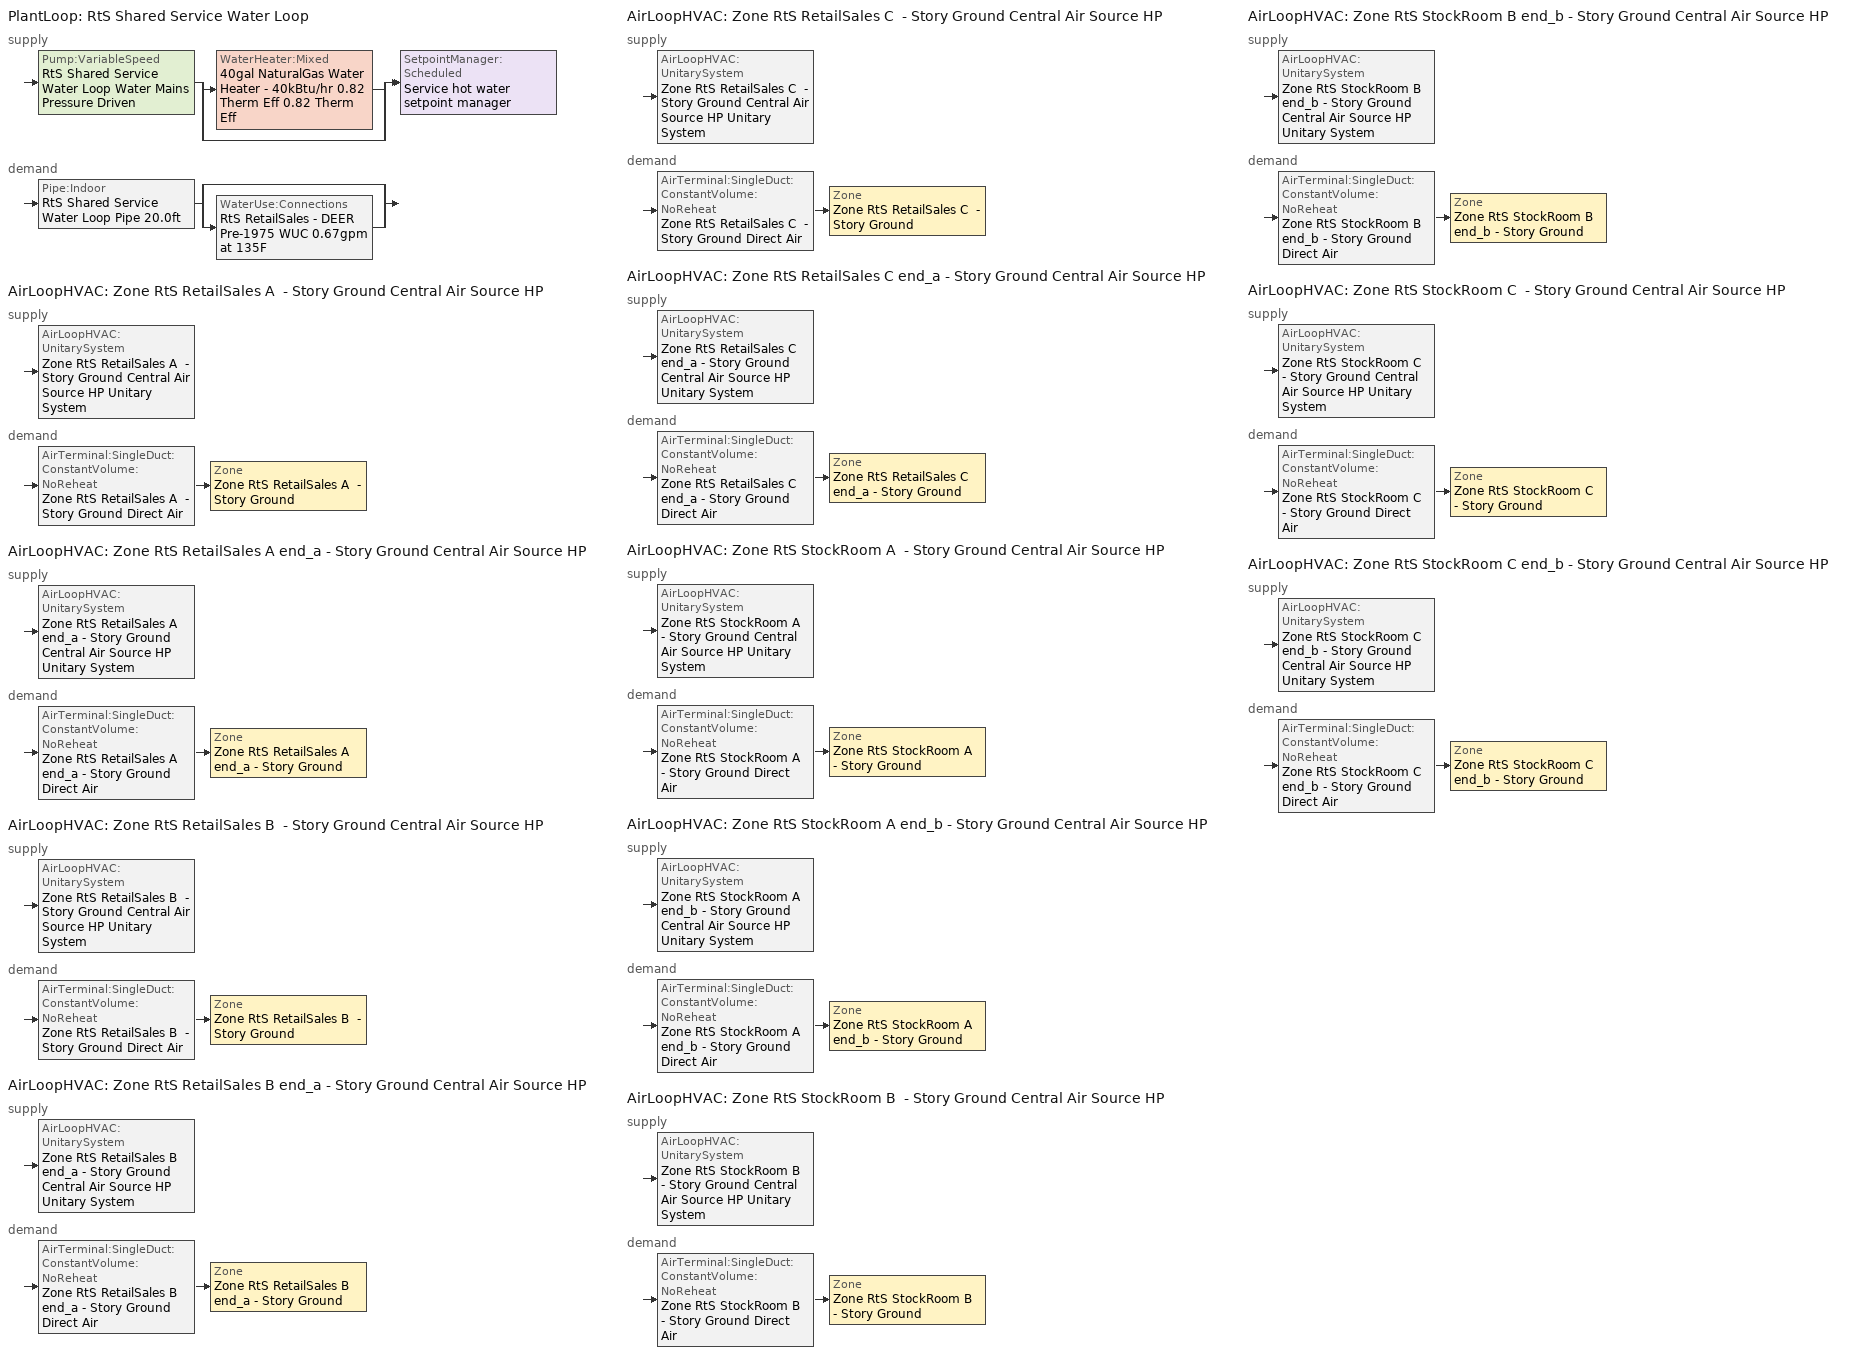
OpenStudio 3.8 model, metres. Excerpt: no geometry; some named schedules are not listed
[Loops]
PlantLoop 'RtS Shared Service Water Loop'
 supply: Pump:VariableSpeed 'RtS Shared Service Water Loop Water Mains Pressure Driven' > split
  | WaterHeater:Mixed '40gal NaturalGas Water Heater - 40kBtu/hr 0.82 Therm Eff 0.82 Therm Eff'
  | bypass
  join > SetpointManager:Scheduled 'Service hot water setpoint manager'
 demand: Pipe:Indoor 'RtS Shared Service Water Loop Pipe 20.0ft' > split
  | bypass
  | WaterUse:Connections 'RtS RetailSales - DEER Pre-1975 WUC 0.67gpm at 135F'
AirLoopHVAC 'Zone RtS RetailSales A  - Story Ground Central Air Source HP'
 supply: AirLoopHVAC:UnitarySystem 'Zone RtS RetailSales A  - Story Ground Central Air Source HP Unitary System'
 demand: AirTerminal:SingleDuct:ConstantVolume:NoReheat 'Zone RtS RetailSales A  - Story Ground Direct Air' > Zone 'Zone RtS RetailSales A  - Story Ground'
AirLoopHVAC 'Zone RtS RetailSales A end_a - Story Ground Central Air Source HP'
 supply: AirLoopHVAC:UnitarySystem 'Zone RtS RetailSales A end_a - Story Ground Central Air Source HP Unitary System'
 demand: AirTerminal:SingleDuct:ConstantVolume:NoReheat 'Zone RtS RetailSales A end_a - Story Ground Direct Air' > Zone 'Zone RtS RetailSales A end_a - Story Ground'
AirLoopHVAC 'Zone RtS RetailSales B  - Story Ground Central Air Source HP'
 supply: AirLoopHVAC:UnitarySystem 'Zone RtS RetailSales B  - Story Ground Central Air Source HP Unitary System'
 demand: AirTerminal:SingleDuct:ConstantVolume:NoReheat 'Zone RtS RetailSales B  - Story Ground Direct Air' > Zone 'Zone RtS RetailSales B  - Story Ground'
AirLoopHVAC 'Zone RtS RetailSales B end_a - Story Ground Central Air Source HP'
 supply: AirLoopHVAC:UnitarySystem 'Zone RtS RetailSales B end_a - Story Ground Central Air Source HP Unitary System'
 demand: AirTerminal:SingleDuct:ConstantVolume:NoReheat 'Zone RtS RetailSales B end_a - Story Ground Direct Air' > Zone 'Zone RtS RetailSales B end_a - Story Ground'
AirLoopHVAC 'Zone RtS RetailSales C  - Story Ground Central Air Source HP'
 supply: AirLoopHVAC:UnitarySystem 'Zone RtS RetailSales C  - Story Ground Central Air Source HP Unitary System'
 demand: AirTerminal:SingleDuct:ConstantVolume:NoReheat 'Zone RtS RetailSales C  - Story Ground Direct Air' > Zone 'Zone RtS RetailSales C  - Story Ground'
AirLoopHVAC 'Zone RtS RetailSales C end_a - Story Ground Central Air Source HP'
 supply: AirLoopHVAC:UnitarySystem 'Zone RtS RetailSales C end_a - Story Ground Central Air Source HP Unitary System'
 demand: AirTerminal:SingleDuct:ConstantVolume:NoReheat 'Zone RtS RetailSales C end_a - Story Ground Direct Air' > Zone 'Zone RtS RetailSales C end_a - Story Ground'
AirLoopHVAC 'Zone RtS StockRoom A  - Story Ground Central Air Source HP'
 supply: AirLoopHVAC:UnitarySystem 'Zone RtS StockRoom A  - Story Ground Central Air Source HP Unitary System'
 demand: AirTerminal:SingleDuct:ConstantVolume:NoReheat 'Zone RtS StockRoom A  - Story Ground Direct Air' > Zone 'Zone RtS StockRoom A  - Story Ground'
AirLoopHVAC 'Zone RtS StockRoom A end_b - Story Ground Central Air Source HP'
 supply: AirLoopHVAC:UnitarySystem 'Zone RtS StockRoom A end_b - Story Ground Central Air Source HP Unitary System'
 demand: AirTerminal:SingleDuct:ConstantVolume:NoReheat 'Zone RtS StockRoom A end_b - Story Ground Direct Air' > Zone 'Zone RtS StockRoom A end_b - Story Ground'
AirLoopHVAC 'Zone RtS StockRoom B  - Story Ground Central Air Source HP'
 supply: AirLoopHVAC:UnitarySystem 'Zone RtS StockRoom B  - Story Ground Central Air Source HP Unitary System'
 demand: AirTerminal:SingleDuct:ConstantVolume:NoReheat 'Zone RtS StockRoom B  - Story Ground Direct Air' > Zone 'Zone RtS StockRoom B  - Story Ground'
AirLoopHVAC 'Zone RtS StockRoom B end_b - Story Ground Central Air Source HP'
 supply: AirLoopHVAC:UnitarySystem 'Zone RtS StockRoom B end_b - Story Ground Central Air Source HP Unitary System'
 demand: AirTerminal:SingleDuct:ConstantVolume:NoReheat 'Zone RtS StockRoom B end_b - Story Ground Direct Air' > Zone 'Zone RtS StockRoom B end_b - Story Ground'
AirLoopHVAC 'Zone RtS StockRoom C  - Story Ground Central Air Source HP'
 supply: AirLoopHVAC:UnitarySystem 'Zone RtS StockRoom C  - Story Ground Central Air Source HP Unitary System'
 demand: AirTerminal:SingleDuct:ConstantVolume:NoReheat 'Zone RtS StockRoom C  - Story Ground Direct Air' > Zone 'Zone RtS StockRoom C  - Story Ground'
AirLoopHVAC 'Zone RtS StockRoom C end_b - Story Ground Central Air Source HP'
 supply: AirLoopHVAC:UnitarySystem 'Zone RtS StockRoom C end_b - Story Ground Central Air Source HP Unitary System'
 demand: AirTerminal:SingleDuct:ConstantVolume:NoReheat 'Zone RtS StockRoom C end_b - Story Ground Direct Air' > Zone 'Zone RtS StockRoom C end_b - Story Ground'
[Construction]
Uninsulated copper pipe 0.75in type L: Copper pipe 0.75in type L
[Material]
Copper pipe 0.75in type L: Roughness=Smooth; Thickness {m}=0.001143; Conductivity {W/m-K}=386; Density {kg/m3}=8906.27; Specific Heat {J/kg-K}=385.1856; Thermal Absorptance=0.9; Solar Absorptance=0.7; Visible Absorptance=0.7
[Sizing:Zone] Zone Cooling Design Supply Air Temperature Input Method=SupplyAirTemperature; Zone Cooling Design Supply Air Temperature {C}=14; Zone Cooling Design Supply Air Temperature Difference {deltaC}=11.11; Zone Heating Design Supply Air Temperature Input Method=SupplyAirTemperature; Zone Heating Design Supply Air Temperature {C}=40; Zone Heating Design Supply Air Temperature Difference {deltaC}=11.11; Zone Cooling Design Supply Air Humidity Ratio {kg-H2O/kg-air}=0.0085; Zone Heating Design Supply Air Humidity Ratio {kg-H2O/kg-air}=0.008; Cooling Design Air Flow Method=DesignDay; Heating Design Air Flow Method=DesignDay; Account for Dedicated Outdoor Air System=No; Dedicated Outdoor Air System Control Strategy=NeutralSupplyAir; Dedicated Outdoor Air Low Setpoint Temperature for Design {C}=autosize; Dedicated Outdoor Air High Setpoint Temperature for Design {C}=autosize; Zone Load Sizing Method=Sensible Load Only No Latent Load; Zone Latent Cooling Design Supply Air Humidity Ratio Input Method=HumidityRatioDifference; Zone Cooling Design Supply Air Humidity Ratio Difference {kgWater/kgDryAir}=0.005; Zone Latent Heating Design Supply Air Humidity Ratio Input Method=HumidityRatioDifference; Zone Humidification Design Supply Air Humidity Ratio Difference {kgWater/kgDryAir}=0.005
Zone RtS RetailSales A end_a - Story Ground; Zone RtS RetailSales B end_a - Story Ground; Zone RtS RetailSales C end_a - Story Ground; Zone RtS RetailSales A  - Story Ground; Zone RtS RetailSales B  - Story Ground; Zone RtS RetailSales C  - Story Ground; Zone RtS StockRoom A  - Story Ground; Zone RtS StockRoom B  - Story Ground; Zone RtS StockRoom C  - Story Ground; Zone RtS StockRoom A end_b - Story Ground; Zone RtS StockRoom B end_b - Story Ground; Zone RtS StockRoom C end_b - Story Ground
[Zone equipment]
Zone RtS RetailSales A end_a - Story Ground: Zone RtS RetailSales A end_a - Story Ground Direct Air
Zone RtS RetailSales B end_a - Story Ground: Zone RtS RetailSales B end_a - Story Ground Direct Air
Zone RtS RetailSales C end_a - Story Ground: Zone RtS RetailSales C end_a - Story Ground Direct Air
Zone RtS RetailSales A  - Story Ground: Zone RtS RetailSales A  - Story Ground Direct Air
Zone RtS RetailSales B  - Story Ground: Zone RtS RetailSales B  - Story Ground Direct Air
Zone RtS RetailSales C  - Story Ground: Zone RtS RetailSales C  - Story Ground Direct Air
Zone RtS StockRoom A  - Story Ground: Zone RtS StockRoom A  - Story Ground Direct Air
Zone RtS StockRoom B  - Story Ground: Zone RtS StockRoom B  - Story Ground Direct Air
Zone RtS StockRoom C  - Story Ground: Zone RtS StockRoom C  - Story Ground Direct Air
Zone RtS StockRoom A end_b - Story Ground: Zone RtS StockRoom A end_b - Story Ground Direct Air
Zone RtS StockRoom B end_b - Story Ground: Zone RtS StockRoom B end_b - Story Ground Direct Air
Zone RtS StockRoom C end_b - Story Ground: Zone RtS StockRoom C end_b - Story Ground Direct Air
[WaterUse:Connections]
RtS RetailSales - DEER Pre-1975 WUC 0.67gpm at 135F: Water Use Equipment Name 1=RtS RetailSales - DEER Pre-1975 Service Water Use 0.67gpm at 135F
[WaterUse:Equipment:Definition]
RtS RetailSales - DEER Pre-1975 Service Water Use Def 0.67gpm: Peak Flow Rate {m3/s}=4.25778e-05; Target Temperature Schedule=Mixed Water At Faucet Temp - 135F; Sensible Fraction Schedule=Fraction Sensible - 0.2; Latent Fraction Schedule=Fraction Latent - 0.05
[WaterUse:Equipment]
RtS RetailSales - DEER Pre-1975 Service Water Use 0.67gpm at 135F: Water Use Equipment Definition=RtS RetailSales - DEER Pre-1975 Service Water Use Def 0.67gpm; Flow Rate Fraction Schedule=D_RtS_All_DHW_DHW_Yr
[PlantLoop]
RtS Shared Service Water Loop: Glycol Concentration=0; Maximum Loop Temperature {C}=60; Minimum Loop Temperature {C}=10; Plant Loop Volume {m3}=Autocalculate; Load Distribution Scheme=Optimal
[Sizing:Plant]
RtS Shared Service Water Loop: Loop Type=Heating; Design Loop Exit Temperature {C}=60; Loop Design Temperature Difference {deltaC}=5; Sizing Option=NonCoincident; Zone Timesteps in Averaging Window=1; Coincident Sizing Factor Mode=None
[SetpointManager:Scheduled]
Service hot water setpoint manager: Control Variable=Temperature; Schedule=Service Water Loop Temp - 140F; Setpoint Node or NodeList=RtS Shared Service Water Loop Supply Outlet Node
[Pump:VariableSpeed]
RtS Shared Service Water Loop Water Mains Pressure Driven: Rated Pump Head {Pa}=0.001; Motor Efficiency=0.84; Pump Control Type=Continuous; Skin Loss Radiative Fraction=0.5; Design Power Sizing Method=PowerPerFlowPerPressure; Design Electric Power per Unit Flow Rate {W/(m3/s)}=348701.1; Design Shaft Power per Unit Flow Rate per Unit Head {W-s/m3-Pa}=1.28205; Design Minimum Flow Rate Fraction=0
[WaterHeater:Mixed]
40gal NaturalGas Water Heater - 40kBtu/hr 0.82 Therm Eff 0.82 Therm Eff: Tank Volume {m3}=0.152897; Setpoint Temperature Schedule=Service Water Loop Temp - 140F; Deadband Temperature Difference {deltaC}=2; Maximum Temperature Limit {C}=60; Heater Control Type=Cycle; Heater Maximum Capacity {W}=11837.4; Heater Fuel Type=NaturalGas; Heater Thermal Efficiency=0.82; Off Cycle Parasitic Fuel Consumption Rate {W}=0; Off Cycle Parasitic Fuel Type=NaturalGas; Off Cycle Parasitic Heat Fraction to Tank=0.8; On Cycle Parasitic Fuel Consumption Rate {W}=0; On Cycle Parasitic Fuel Type=NaturalGas; Ambient Temperature Indicator=Schedule; Ambient Temperature Schedule=Water Heater Ambient Temp Schedule - 70F; Off Cycle Loss Coefficient to Ambient Temperature {W/K}=3.59861; On Cycle Loss Coefficient to Ambient Temperature {W/K}=3.59861; Use Side Effectiveness=1; Source Side Effectiveness=1; Use Side Design Flow Rate {m3/s}=autosize; Source Side Design Flow Rate {m3/s}=autosize; Indirect Water Heating Recovery Time {hr}=1.5; Source Side Flow Control Mode=IndirectHeatPrimarySetpoint
[WaterHeater:Sizing]
40gal NaturalGas Water Heater - 40kBtu/hr 0.82 Therm Eff 0.82 Therm Eff: Design Mode=PeakDraw; Time Storage Can Meet Peak Draw {hr}=0.538503; Time for Tank Recovery {hr}=0; Nominal Tank Volume for Autosizing Plant Connections {m3}=1
[Pipe:Indoor]
RtS Shared Service Water Loop Pipe 20.0ft: Construction=Uninsulated copper pipe 0.75in type L; Environment Type=Schedule; Ambient Temperature Schedule=RtS Shared Service Water Loop Piping Air Temp - 70F; Ambient Air Velocity Schedule=RtS Shared Service Water Loop Piping Air Velocity - 0.67mph; Pipe Inside Diameter {m}=0.019939; Pipe Length {m}=6.096
[AirLoopHVAC] Availability Schedule=Always On Discrete; Design Supply Air Flow Rate {m3/s}=AutoSize; Design Return Air Flow Fraction of Supply Air Flow=1
Zone RtS RetailSales A  - Story Ground Central Air Source HP; Zone RtS RetailSales A end_a - Story Ground Central Air Source HP; Zone RtS RetailSales B  - Story Ground Central Air Source HP; Zone RtS RetailSales B end_a - Story Ground Central Air Source HP; Zone RtS RetailSales C  - Story Ground Central Air Source HP; Zone RtS RetailSales C end_a - Story Ground Central Air Source HP; Zone RtS StockRoom A  - Story Ground Central Air Source HP; Zone RtS StockRoom A end_b - Story Ground Central Air Source HP; Zone RtS StockRoom B  - Story Ground Central Air Source HP; Zone RtS StockRoom B end_b - Story Ground Central Air Source HP; Zone RtS StockRoom C  - Story Ground Central Air Source HP; Zone RtS StockRoom C end_b - Story Ground Central Air Source HP
[Sizing:System] Type of Load to Size On=Sensible; Design Outdoor Air Flow Rate {m3/s}=Autosize; Central Heating Maximum System Air Flow Ratio=0.3; Preheat Design Temperature {C}=7.22222; Preheat Design Humidity Ratio {kg-H2O/kg-Air}=0.008; Precool Design Temperature {C}=12.7778; Precool Design Humidity Ratio {kg-H2O/kg-Air}=0.008; Central Cooling Design Supply Air Temperature {C}=12.7778; Central Heating Design Supply Air Temperature {C}=50; Sizing Option=NonCoincident; 100% Outdoor Air in Cooling=Yes; 100% Outdoor Air in Heating=Yes; Central Cooling Design Supply Air Humidity Ratio {kg-H2O/kg-Air}=0.0085; Central Heating Design Supply Air Humidity Ratio {kg-H2O/kg-Air}=0.008; Cooling Design Air Flow Method=DesignDay; Cooling Design Air Flow Rate {m3/s}=0; Heating Design Air Flow Method=DesignDay; Heating Design Air Flow Rate {m3/s}=0; System Outdoor Air Method=ZoneSum; Zone Maximum Outdoor Air Fraction=1; Cooling Supply Air Flow Rate Per Floor Area {m3/s-m2}=0.00996765; Cooling Fraction of Autosized Cooling Supply Air Flow Rate=1; Cooling Supply Air Flow Rate Per Unit Cooling Capacity {m3/s-W}=3.94755e-05; Heating Supply Air Flow Rate Per Floor Area {m3/s-m2}=0.00996765; Heating Fraction of Autosized Heating Supply Air Flow Rate=1; Heating Fraction of Autosized Cooling Supply Air Flow Rate=1; Heating Supply Air Flow Rate Per Unit Heating Capacity {m3/s-W}=3.15882e-05; Cooling Design Capacity Method=CoolingDesignCapacity; Cooling Design Capacity {W}=autosize; Cooling Design Capacity Per Floor Area {W/m2}=234.7; Fraction of Autosized Cooling Design Capacity=1; Heating Design Capacity Method=HeatingDesignCapacity; Heating Design Capacity {W}=autosize; Heating Design Capacity Per Floor Area {W/m2}=157; Fraction of Autosized Heating Design Capacity=1; Central Cooling Capacity Control Method=OnOff
Zone RtS RetailSales A  - Story Ground Central Air Source HP; Zone RtS RetailSales A end_a - Story Ground Central Air Source HP; Zone RtS RetailSales B  - Story Ground Central Air Source HP; Zone RtS RetailSales B end_a - Story Ground Central Air Source HP; Zone RtS RetailSales C  - Story Ground Central Air Source HP; Zone RtS RetailSales C end_a - Story Ground Central Air Source HP; Zone RtS StockRoom A  - Story Ground Central Air Source HP; Zone RtS StockRoom A end_b - Story Ground Central Air Source HP; Zone RtS StockRoom B  - Story Ground Central Air Source HP; Zone RtS StockRoom B end_b - Story Ground Central Air Source HP; Zone RtS StockRoom C  - Story Ground Central Air Source HP; Zone RtS StockRoom C end_b - Story Ground Central Air Source HP
[Coil:Heating:DX:SingleSpeed] Availability Schedule=Always On Discrete; Rated Total Heating Capacity {W}=Autosize; Rated Air Flow Rate {m3/s}=Autosize; Rated Supply Fan Power Per Volume Flow Rate 2017 {W/(m3/s)}=773.391; Rated Supply Fan Power Per Volume Flow Rate 2023 {W/(m3/s)}=934.4; Total Heating Capacity Function of Temperature Curve=DX-Heat-Cap-fEDB&OAT; Total Heating Capacity Function of Flow Fraction Curve=DXHEAT-NECB2011-REF-CAPFFLOW; Energy Input Ratio Function of Temperature Curve=PTAC-EIR-fEWB&OAT; Energy Input Ratio Function of Flow Fraction Curve=DXHEAT-NECB2011-REF-EIRFFLOW; Part Load Fraction Correlation Curve=DXHEAT-NECB2011-REF-PLFFPLR; Minimum Outdoor Dry-Bulb Temperature for Compressor Operation {C}=-17.7778; Maximum Outdoor Dry-Bulb Temperature for Defrost Operation {C}=4.44444; Crankcase Heater Capacity {W}=0; Maximum Outdoor Dry-Bulb Temperature for Crankcase Heater Operation {C}=12.7778; Defrost Strategy=ReverseCycle; Defrost Control=OnDemand; Resistive Defrost Heater Capacity {W}=2000
Name | Rated COP {W/W} | Defrost Energy Input Ratio Function of Temperature Curve
Zone RtS RetailSales A  - Story Ground Central Air Source HP heating coil 276 Clg kBtu/hr 2.8COPH 262 Clg kBtu/hr 3.0COPH | 3.3178 | DefrostEIR
Zone RtS RetailSales A end_a - Story Ground Central Air Source HP heating coil 15 Clg kBtu/hr 2.8COPH 14 Clg kBtu/hr 3.0COPH | 3.20702 | DefrostEIR 1
Zone RtS RetailSales B  - Story Ground Central Air Source HP heating coil 1359 Clg kBtu/hr 2.8COPH 1452 Clg kBtu/hr 3.0COPH | 3.84852 | DefrostEIR 2
Zone RtS RetailSales B end_a - Story Ground Central Air Source HP heating coil 83 Clg kBtu/hr 2.8COPH 79 Clg kBtu/hr 3.0COPH | 3.23619 | DefrostEIR 3
Zone RtS RetailSales C  - Story Ground Central Air Source HP heating coil 204 Clg kBtu/hr 2.8COPH 204 Clg kBtu/hr 3.0COPH | 3.29171 | DefrostEIR 4
Zone RtS RetailSales C end_a - Story Ground Central Air Source HP heating coil 12 Clg kBtu/hr 2.8COPH 11 Clg kBtu/hr 3.0COPH | 3.20572 | DefrostEIR 5
Zone RtS StockRoom A  - Story Ground Central Air Source HP heating coil 41 Clg kBtu/hr 2.8COPH 36 Clg kBtu/hr 3.0COPH | 3.217 | DefrostEIR 6
Zone RtS StockRoom A end_b - Story Ground Central Air Source HP heating coil 12 Clg kBtu/hr 2.8COPH 10 Clg kBtu/hr 3.0COPH | 3.20549 | DefrostEIR 7
Zone RtS StockRoom B  - Story Ground Central Air Source HP heating coil 143 Clg kBtu/hr 2.8COPH 134 Clg kBtu/hr 3.0COPH | 3.2606 | DefrostEIR 8
Zone RtS StockRoom B end_b - Story Ground Central Air Source HP heating coil 57 Clg kBtu/hr 2.8COPH 49 Clg kBtu/hr 3.0COPH | 3.22265 | DefrostEIR 9
Zone RtS StockRoom C  - Story Ground Central Air Source HP heating coil 26 Clg kBtu/hr 2.8COPH 24 Clg kBtu/hr 3.0COPH | 3.21136 | DefrostEIR 10
Zone RtS StockRoom C end_b - Story Ground Central Air Source HP heating coil 8 Clg kBtu/hr 2.8COPH 7 Clg kBtu/hr 3.0COPH | 3.20402 | DefrostEIR 11
[Coil:Heating:Electric] Availability Schedule=Always On Discrete; Efficiency=1
Zone RtS RetailSales A  - Story Ground Central Air Source HP Supplemental Htg Coil; Zone RtS RetailSales A end_a - Story Ground Central Air Source HP Supplemental Htg Coil; Zone RtS RetailSales B  - Story Ground Central Air Source HP Supplemental Htg Coil; Zone RtS RetailSales B end_a - Story Ground Central Air Source HP Supplemental Htg Coil; Zone RtS RetailSales C  - Story Ground Central Air Source HP Supplemental Htg Coil; Zone RtS RetailSales C end_a - Story Ground Central Air Source HP Supplemental Htg Coil; Zone RtS StockRoom A  - Story Ground Central Air Source HP Supplemental Htg Coil; Zone RtS StockRoom A end_b - Story Ground Central Air Source HP Supplemental Htg Coil; Zone RtS StockRoom B  - Story Ground Central Air Source HP Supplemental Htg Coil; Zone RtS StockRoom B end_b - Story Ground Central Air Source HP Supplemental Htg Coil; Zone RtS StockRoom C  - Story Ground Central Air Source HP Supplemental Htg Coil; Zone RtS StockRoom C end_b - Story Ground Central Air Source HP Supplemental Htg Coil
[Coil:Cooling:DX:SingleSpeed] Availability Schedule=Always On Discrete; Rated Total Cooling Capacity {W}=autosize; Rated Sensible Heat Ratio=0.73; Rated COP {W/W}=3.91157; Rated Air Flow Rate {m3/s}=autosize; Rated Evaporator Fan Power Per Volume Flow Rate 2017 {W/(m3/s)}=773.391; Rated Evaporator Fan Power Per Volume Flow Rate 2023 {W/(m3/s)}=934.4; Total Cooling Capacity Function of Temperature Curve=SpltAC1Sp_ClCap_fT; Total Cooling Capacity Function of Flow Fraction Curve=DXCOOL-NECB2011-REF-CAPFFLOW; Energy Input Ratio Function of Temperature Curve=SpltAC1Sp_EIR_fT; Energy Input Ratio Function of Flow Fraction Curve=DXCOOL-NECB2011-REF-COOLEIRFFLOW; Part Load Fraction Correlation Curve=DXCOOL-NECB2011-REF-COOLPLFFPLR; Minimum Outdoor Dry-Bulb Temperature for Compressor Operation {C}=-25; Nominal Time for Condensate Removal to Begin {s}=1000; Ratio of Initial Moisture Evaporation Rate and Steady State Latent Capacity=1.5; Maximum Cycling Rate {cycles/hr}=3; Latent Capacity Time Constant {s}=45; Condenser Type=AirCooled; Evaporative Condenser Effectiveness=0; Evaporative Condenser Air Flow Rate {m3/s}=Autosize; Evaporative Condenser Pump Rated Power Consumption {W}=Autosize; Crankcase Heater Capacity {W}=0; Maximum Outdoor Dry-Bulb Temperature for Crankcase Heater Operation {C}=12.7778; Basin Heater Capacity {W/K}=0; Basin Heater Setpoint Temperature {C}=10
Zone RtS RetailSales A  - Story Ground Central Air Source HP Cooling Coil 276kBtu/hr 9.7SEER 262kBtu/hr 13.0SEER; Zone RtS RetailSales A end_a - Story Ground Central Air Source HP Cooling Coil 15kBtu/hr 9.7SEER 14kBtu/hr 13.0SEER; Zone RtS RetailSales B  - Story Ground Central Air Source HP Cooling Coil 1359kBtu/hr 9.7SEER 1452kBtu/hr 13.0SEER; Zone RtS RetailSales B end_a - Story Ground Central Air Source HP Cooling Coil 83kBtu/hr 9.7SEER 79kBtu/hr 13.0SEER; Zone RtS RetailSales C  - Story Ground Central Air Source HP Cooling Coil 204kBtu/hr 9.7SEER 204kBtu/hr 13.0SEER; Zone RtS RetailSales C end_a - Story Ground Central Air Source HP Cooling Coil 12kBtu/hr 9.7SEER 11kBtu/hr 13.0SEER; Zone RtS StockRoom A  - Story Ground Central Air Source HP Cooling Coil 41kBtu/hr 9.7SEER 36kBtu/hr 13.0SEER; Zone RtS StockRoom A end_b - Story Ground Central Air Source HP Cooling Coil 12kBtu/hr 9.7SEER 10kBtu/hr 13.0SEER; Zone RtS StockRoom B  - Story Ground Central Air Source HP Cooling Coil 143kBtu/hr 9.7SEER 134kBtu/hr 13.0SEER; Zone RtS StockRoom B end_b - Story Ground Central Air Source HP Cooling Coil 57kBtu/hr 9.7SEER 49kBtu/hr 13.0SEER; Zone RtS StockRoom C  - Story Ground Central Air Source HP Cooling Coil 26kBtu/hr 9.7SEER 24kBtu/hr 13.0SEER; Zone RtS StockRoom C end_b - Story Ground Central Air Source HP Cooling Coil 8kBtu/hr 9.7SEER 7kBtu/hr 13.0SEER
[Fan:OnOff] Availability Schedule=Always On Discrete; Maximum Flow Rate {m3/s}=autosize; Motor In Airstream Fraction=1
Name | Fan Total Efficiency | Pressure Rise {Pa} | Motor Efficiency | Fan Power Ratio Function of Speed Ratio Curve | Fan Efficiency Ratio Function of Speed Ratio Curve
Zone RtS RetailSales A  - Story Ground Central Air Source HP Supply Fan | 0.58175 | 622.722 | 0.895 | Fan On Off Power Curve | Fan On Off Efficiency Curve
Zone RtS RetailSales A end_a - Story Ground Central Air Source HP Supply Fan | 0.546 | 622.722 | 0.84 | Fan On Off Power Curve 1 | Fan On Off Efficiency Curve 1
Zone RtS RetailSales B  - Story Ground Central Air Source HP Supply Fan | 0.6045 | 1018.77 | 0.93 | Fan On Off Power Curve 2 | Fan On Off Efficiency Curve 2
Zone RtS RetailSales B end_a - Story Ground Central Air Source HP Supply Fan | 0.546 | 622.722 | 0.84 | Fan On Off Power Curve 3 | Fan On Off Efficiency Curve 3
Zone RtS RetailSales C  - Story Ground Central Air Source HP Supply Fan | 0.58175 | 622.722 | 0.895 | Fan On Off Power Curve 4 | Fan On Off Efficiency Curve 4
Zone RtS RetailSales C end_a - Story Ground Central Air Source HP Supply Fan | 0.546 | 622.722 | 0.84 | Fan On Off Power Curve 5 | Fan On Off Efficiency Curve 5
Zone RtS StockRoom A  - Story Ground Central Air Source HP Supply Fan | 0.546 | 622.722 | 0.84 | Fan On Off Power Curve 6 | Fan On Off Efficiency Curve 6
Zone RtS StockRoom A end_b - Story Ground Central Air Source HP Supply Fan | 0.546 | 622.722 | 0.84 | Fan On Off Power Curve 7 | Fan On Off Efficiency Curve 7
Zone RtS StockRoom B  - Story Ground Central Air Source HP Supply Fan | 0.56875 | 622.722 | 0.875 | Fan On Off Power Curve 8 | Fan On Off Efficiency Curve 8
Zone RtS StockRoom B end_b - Story Ground Central Air Source HP Supply Fan | 0.546 | 622.722 | 0.84 | Fan On Off Power Curve 9 | Fan On Off Efficiency Curve 9
Zone RtS StockRoom C  - Story Ground Central Air Source HP Supply Fan | 0.546 | 622.722 | 0.84 | Fan On Off Power Curve 10 | Fan On Off Efficiency Curve 10
Zone RtS StockRoom C end_b - Story Ground Central Air Source HP Supply Fan | 0.546 | 622.722 | 0.84 | Fan On Off Power Curve 11 | Fan On Off Efficiency Curve 11
[AirLoopHVAC:UnitarySystem] Control Type=Load; Dehumidification Control Type=None; Availability Schedule=Always On Discrete; Fan Placement=BlowThrough; Supply Air Fan Operating Mode Schedule=Always Off Discrete; DX Heating Coil Sizing Ratio=1; Use DOAS DX Cooling Coil=No; DOAS DX Cooling Coil Leaving Minimum Air Temperature {C}=2; Latent Load Control=SensibleOnlyLoadControl; Supply Air Flow Rate Method During Cooling Operation=SupplyAirFlowRate; Supply Air Flow Rate During Cooling Operation {m3/s}=autosize; Supply Air Flow Rate Method During Heating Operation=SupplyAirFlowRate; Supply Air Flow Rate During Heating Operation {m3/s}=autosize; Supply Air Flow Rate Method When No Cooling or Heating is Required=None; No Load Supply Air Flow Rate Control Set To Low Speed=Yes; Maximum Supply Air Temperature {C}=76.6667; Maximum Outdoor Dry-Bulb Temperature for Supplemental Heater Operation {C}=4.44444; Ancilliary On-Cycle Electric Power {W}=0; Ancilliary Off-Cycle Electric Power {W}=0
Name | Controlling Zone or Thermostat Location | Supply Fan | Heating Coil | Cooling Coil | Supplemental Heating Coil
Zone RtS RetailSales A  - Story Ground Central Air Source HP Unitary System | Zone RtS RetailSales A  - Story Ground | Zone RtS RetailSales A  - Story Ground Central Air Source HP Supply Fan | Zone RtS RetailSales A  - Story Ground Central Air Source HP heating coil 276 Clg kBtu/hr 2.8COPH 262 Clg kBtu/hr 3.0COPH | Zone RtS RetailSales A  - Story Ground Central Air Source HP Cooling Coil 276kBtu/hr 9.7SEER 262kBtu/hr 13.0SEER | Zone RtS RetailSales A  - Story Ground Central Air Source HP Supplemental Htg Coil
Zone RtS RetailSales A end_a - Story Ground Central Air Source HP Unitary System | Zone RtS RetailSales A end_a - Story Ground | Zone RtS RetailSales A end_a - Story Ground Central Air Source HP Supply Fan | Zone RtS RetailSales A end_a - Story Ground Central Air Source HP heating coil 15 Clg kBtu/hr 2.8COPH 14 Clg kBtu/hr 3.0COPH | Zone RtS RetailSales A end_a - Story Ground Central Air Source HP Cooling Coil 15kBtu/hr 9.7SEER 14kBtu/hr 13.0SEER | Zone RtS RetailSales A end_a - Story Ground Central Air Source HP Supplemental Htg Coil
Zone RtS RetailSales B  - Story Ground Central Air Source HP Unitary System | Zone RtS RetailSales B  - Story Ground | Zone RtS RetailSales B  - Story Ground Central Air Source HP Supply Fan | Zone RtS RetailSales B  - Story Ground Central Air Source HP heating coil 1359 Clg kBtu/hr 2.8COPH 1452 Clg kBtu/hr 3.0COPH | Zone RtS RetailSales B  - Story Ground Central Air Source HP Cooling Coil 1359kBtu/hr 9.7SEER 1452kBtu/hr 13.0SEER | Zone RtS RetailSales B  - Story Ground Central Air Source HP Supplemental Htg Coil
Zone RtS RetailSales B end_a - Story Ground Central Air Source HP Unitary System | Zone RtS RetailSales B end_a - Story Ground | Zone RtS RetailSales B end_a - Story Ground Central Air Source HP Supply Fan | Zone RtS RetailSales B end_a - Story Ground Central Air Source HP heating coil 83 Clg kBtu/hr 2.8COPH 79 Clg kBtu/hr 3.0COPH | Zone RtS RetailSales B end_a - Story Ground Central Air Source HP Cooling Coil 83kBtu/hr 9.7SEER 79kBtu/hr 13.0SEER | Zone RtS RetailSales B end_a - Story Ground Central Air Source HP Supplemental Htg Coil
Zone RtS RetailSales C  - Story Ground Central Air Source HP Unitary System | Zone RtS RetailSales C  - Story Ground | Zone RtS RetailSales C  - Story Ground Central Air Source HP Supply Fan | Zone RtS RetailSales C  - Story Ground Central Air Source HP heating coil 204 Clg kBtu/hr 2.8COPH 204 Clg kBtu/hr 3.0COPH | Zone RtS RetailSales C  - Story Ground Central Air Source HP Cooling Coil 204kBtu/hr 9.7SEER 204kBtu/hr 13.0SEER | Zone RtS RetailSales C  - Story Ground Central Air Source HP Supplemental Htg Coil
Zone RtS RetailSales C end_a - Story Ground Central Air Source HP Unitary System | Zone RtS RetailSales C end_a - Story Ground | Zone RtS RetailSales C end_a - Story Ground Central Air Source HP Supply Fan | Zone RtS RetailSales C end_a - Story Ground Central Air Source HP heating coil 12 Clg kBtu/hr 2.8COPH 11 Clg kBtu/hr 3.0COPH | Zone RtS RetailSales C end_a - Story Ground Central Air Source HP Cooling Coil 12kBtu/hr 9.7SEER 11kBtu/hr 13.0SEER | Zone RtS RetailSales C end_a - Story Ground Central Air Source HP Supplemental Htg Coil
Zone RtS StockRoom A  - Story Ground Central Air Source HP Unitary System | Zone RtS StockRoom A  - Story Ground | Zone RtS StockRoom A  - Story Ground Central Air Source HP Supply Fan | Zone RtS StockRoom A  - Story Ground Central Air Source HP heating coil 41 Clg kBtu/hr 2.8COPH 36 Clg kBtu/hr 3.0COPH | Zone RtS StockRoom A  - Story Ground Central Air Source HP Cooling Coil 41kBtu/hr 9.7SEER 36kBtu/hr 13.0SEER | Zone RtS StockRoom A  - Story Ground Central Air Source HP Supplemental Htg Coil
Zone RtS StockRoom A end_b - Story Ground Central Air Source HP Unitary System | Zone RtS StockRoom A end_b - Story Ground | Zone RtS StockRoom A end_b - Story Ground Central Air Source HP Supply Fan | Zone RtS StockRoom A end_b - Story Ground Central Air Source HP heating coil 12 Clg kBtu/hr 2.8COPH 10 Clg kBtu/hr 3.0COPH | Zone RtS StockRoom A end_b - Story Ground Central Air Source HP Cooling Coil 12kBtu/hr 9.7SEER 10kBtu/hr 13.0SEER | Zone RtS StockRoom A end_b - Story Ground Central Air Source HP Supplemental Htg Coil
Zone RtS StockRoom B  - Story Ground Central Air Source HP Unitary System | Zone RtS StockRoom B  - Story Ground | Zone RtS StockRoom B  - Story Ground Central Air Source HP Supply Fan | Zone RtS StockRoom B  - Story Ground Central Air Source HP heating coil 143 Clg kBtu/hr 2.8COPH 134 Clg kBtu/hr 3.0COPH | Zone RtS StockRoom B  - Story Ground Central Air Source HP Cooling Coil 143kBtu/hr 9.7SEER 134kBtu/hr 13.0SEER | Zone RtS StockRoom B  - Story Ground Central Air Source HP Supplemental Htg Coil
Zone RtS StockRoom B end_b - Story Ground Central Air Source HP Unitary System | Zone RtS StockRoom B end_b - Story Ground | Zone RtS StockRoom B end_b - Story Ground Central Air Source HP Supply Fan | Zone RtS StockRoom B end_b - Story Ground Central Air Source HP heating coil 57 Clg kBtu/hr 2.8COPH 49 Clg kBtu/hr 3.0COPH | Zone RtS StockRoom B end_b - Story Ground Central Air Source HP Cooling Coil 57kBtu/hr 9.7SEER 49kBtu/hr 13.0SEER | Zone RtS StockRoom B end_b - Story Ground Central Air Source HP Supplemental Htg Coil
Zone RtS StockRoom C  - Story Ground Central Air Source HP Unitary System | Zone RtS StockRoom C  - Story Ground | Zone RtS StockRoom C  - Story Ground Central Air Source HP Supply Fan | Zone RtS StockRoom C  - Story Ground Central Air Source HP heating coil 26 Clg kBtu/hr 2.8COPH 24 Clg kBtu/hr 3.0COPH | Zone RtS StockRoom C  - Story Ground Central Air Source HP Cooling Coil 26kBtu/hr 9.7SEER 24kBtu/hr 13.0SEER | Zone RtS StockRoom C  - Story Ground Central Air Source HP Supplemental Htg Coil
Zone RtS StockRoom C end_b - Story Ground Central Air Source HP Unitary System | Zone RtS StockRoom C end_b - Story Ground | Zone RtS StockRoom C end_b - Story Ground Central Air Source HP Supply Fan | Zone RtS StockRoom C end_b - Story Ground Central Air Source HP heating coil 8 Clg kBtu/hr 2.8COPH 7 Clg kBtu/hr 3.0COPH | Zone RtS StockRoom C end_b - Story Ground Central Air Source HP Cooling Coil 8kBtu/hr 9.7SEER 7kBtu/hr 13.0SEER | Zone RtS StockRoom C end_b - Story Ground Central Air Source HP Supplemental Htg Coil
[AirTerminal:SingleDuct:ConstantVolume:NoReheat] Availability Schedule=Always On Discrete; Maximum Air Flow Rate {m3/s}=AutoSize
Zone RtS RetailSales A  - Story Ground Direct Air; Zone RtS RetailSales A end_a - Story Ground Direct Air; Zone RtS RetailSales B  - Story Ground Direct Air; Zone RtS RetailSales B end_a - Story Ground Direct Air; Zone RtS RetailSales C  - Story Ground Direct Air; Zone RtS RetailSales C end_a - Story Ground Direct Air; Zone RtS StockRoom A  - Story Ground Direct Air; Zone RtS StockRoom A end_b - Story Ground Direct Air; Zone RtS StockRoom B  - Story Ground Direct Air; Zone RtS StockRoom B end_b - Story Ground Direct Air; Zone RtS StockRoom C  - Story Ground Direct Air; Zone RtS StockRoom C end_b - Story Ground Direct Air
[EnergyManagementSystem:Sensor] Output Variable or Output Meter Index Key=Environment; Output Variable or Output Meter=Site Outdoor Air Drybulb Temperature
OAT; OAT_1
[EnergyManagementSystem:Actuator] Actuated Component Type=Schedule:Year; Actuated Component Control Type=Schedule Value
Name | Actuated Component
ZoneRtSRetailSalesBStoryGroundCentralAirSourceHPHtgSch0; ZoneRtSRetailSalesBStoryGroundCentralAirSourceHPHtgSch0_1 | D_RtS_All_HTemp_Yr
ZoneRtSRetailSalesBStoryGroundCentralAirSourceHPClgSch0; ZoneRtSRetailSalesBStoryGroundCentralAirSourceHPClgSch0_1 | D_RtS_All_CTemp_Yr
[EnergyManagementSystem:Program]
ZoneRtSRetailSalesBStoryGroundCentralAirSourceHPOptimumStartProg0: IF DaylightSavings==0 && DayOfWeek>1 && Hour==5 && OAT<23.9 && OAT>1.7; SET ZoneRtSRetailSalesBStoryGroundCentralAirSourceHPClgSch0 = 29.4; SET ZoneRtSRetailSalesBStoryGroundCentralAirSourceHPHtgSch0 = 15.6; ELSEIF DaylightSavings==0 && DayOfWeek==1 && Hour==7 && OAT<23.9 && OAT>1.7; SET ZoneRtSRetailSalesBStoryGroundCentralAirSourceHPClgSch0 = 29.4; SET ZoneRtSRetailSalesBStoryGroundCentralAirSourceHPHtgSch0 = 15.6; ELSEIF DaylightSavings==1 && DayOfWeek>1 && Hour==4 && OAT<23.9 && OAT>1.7; SET ZoneRtSRetailSalesBStoryGroundCentralAirSourceHPClgSch0 = 29.4; SET ZoneRtSRetailSalesBStoryGroundCentralAirSourceHPHtgSch0 = 15.6; ELSEIF DaylightSavings==1 && DayOfWeek==1 && Hour==6 && OAT<23.9 && OAT>1.7; SET ZoneRtSRetailSalesBStoryGroundCentralAirSourceHPClgSch0 = 29.4; SET ZoneRtSRetailSalesBStoryGroundCentralAirSourceHPHtgSch0 = 15.6; ELSE; SET ZoneRtSRetailSalesBStoryGroundCentralAirSourceHPClgSch0 = NULL; SET ZoneRtSRetailSalesBStoryGroundCentralAirSourceHPHtgSch0 = NULL; ENDIF
ZoneRtSRetailSalesBStoryGroundCentralAirSourceHPOptimumStartProg0_1: IF DaylightSavings==0 && DayOfWeek>1 && Hour==5 && OAT_1<23.9 && OAT_1>1.7; SET ZoneRtSRetailSalesBStoryGroundCentralAirSourceHPClgSch0_1 = 29.4; SET ZoneRtSRetailSalesBStoryGroundCentralAirSourceHPHtgSch0_1 = 15.6; ELSEIF DaylightSavings==0 && DayOfWeek==1 && Hour==7 && OAT_1<23.9 && OAT_1>1.7; SET ZoneRtSRetailSalesBStoryGroundCentralAirSourceHPClgSch0_1 = 29.4; SET ZoneRtSRetailSalesBStoryGroundCentralAirSourceHPHtgSch0_1 = 15.6; ELSEIF DaylightSavings==1 && DayOfWeek>1 && Hour==4 && OAT_1<23.9 && OAT_1>1.7; SET ZoneRtSRetailSalesBStoryGroundCentralAirSourceHPClgSch0_1 = 29.4; SET ZoneRtSRetailSalesBStoryGroundCentralAirSourceHPHtgSch0_1 = 15.6; ELSEIF DaylightSavings==1 && DayOfWeek==1 && Hour==6 && OAT_1<23.9 && OAT_1>1.7; SET ZoneRtSRetailSalesBStoryGroundCentralAirSourceHPClgSch0_1 = 29.4; SET ZoneRtSRetailSalesBStoryGroundCentralAirSourceHPHtgSch0_1 = 15.6; ELSE; SET ZoneRtSRetailSalesBStoryGroundCentralAirSourceHPClgSch0_1 = NULL; SET ZoneRtSRetailSalesBStoryGroundCentralAirSourceHPHtgSch0_1 = NULL; ENDIF
[EnergyManagementSystem:ProgramCallingManager]
ZoneRtSRetailSalesBStoryGroundCentralAirSourceHPOptimumStartCallingManager0: BeginTimestepBeforePredictor; ZoneRtSRetailSalesBStoryGroundCentralAirSourceHPOptimumStartProg0
ZoneRtSRetailSalesBStoryGroundCentralAirSourceHPOptimumStartCallingManager0 1: BeginTimestepBeforePredictor; ZoneRtSRetailSalesBStoryGroundCentralAirSourceHPOptimumStartProg0_1
[Schedule:Ruleset]
Name | Default Day Schedule | Summer Design Day Schedule | Winter Design Day Schedule
D_RtS_All_DHW_DHW_Yr | D_RtS_All_DHW_DHW_Yr Default | D_RtS_All_DHW_DHW_Yr Summer Design Day | D_RtS_All_DHW_DHW_Yr Winter Design Day
Fraction Sensible - 0.2 | Fraction Sensible - 0.2 Default
Fraction Latent - 0.05 | Fraction Latent - 0.05 Default
Mixed Water At Faucet Temp - 135F | Mixed Water At Faucet Temp - 135F Default
Service Water Loop Temp - 140F | Service Water Loop Temp - 140F Default
Water Heater Ambient Temp Schedule - 70F | Water Heater Ambient Temp Schedule - 70F Default
RtS Shared Service Water Loop Piping Air Temp - 70F | RtS Shared Service Water Loop Piping Air Temp - 70F Default
RtS Shared Service Water Loop Piping Air Velocity - 0.67mph | RtS Shared Service Water Loop Piping Air Velocity - 0.67mph Default
D_RtS_All_HTemp_Yr | D_RtS_All_HTemp_Yr Default | D_RtS_All_HTemp_Yr Summer Design Day | D_RtS_All_HTemp_Yr Winter Design Day
D_RtS_All_CTemp_Yr | D_RtS_All_CTemp_Yr Default | D_RtS_All_CTemp_Yr Summer Design Day | D_RtS_All_CTemp_Yr Winter Design Day
[Schedule:Day]
D_RtS_All_DHW_DHW_Yr Default: Average, 6, 45, 0, 7, 0, 0.0125, 7, 15, 0.025, 7, 30, 0.0375, 7, 45, 0.05, 8, 0, 0.0875, 8, 15, 0.125, 8, 30, 0.1625, 8, 45, 0.2, 9, 0, 0.3, 9, 15, 0.4, 9, 30, 0.5, 9, 45, 0.6, 21, 30, 0.6, 21, 45, 0.4625, 22, 0, 0.325, 22, 15, 0.1875, 22, 30, 0.05, 22, 45, 0.0375, 23, 0, 0.025, 23, 15, 0.0125, 23, 30, 0, 24, 0, 0
D_RtS_All_DHW_DHW_Yr Sat Day: Average, 4, 15, 0, 4, 30, 0.0125, 4, 45, 0.025, 5, 0, 0.0375, 5, 15, 0.05, 5, 30, 0.0625, 5, 45, 0.075, 6, 0, 0.0875, 6, 15, 0.1, 6, 30, 0.25, 6, 45, 0.4, 7, 0, 0.55, 7, 15, 0.7, 7, 30, 0.625, 7, 45, 0.55, 8, 0, 0.475, 8, 15, 0.4, 8, 30, 0.475, 8, 45, 0.55, 9, 0, 0.625, 9, 15, 0.7, 12, 0, 0.7, 12, 15, 0.725, 12, 30, 0.75, 12, 45, 0.775, 13, 0, 0.8, 13, 15, 0.825, 13, 30, 0.85, 13, 45, 0.875, 14, 0, 0.9, 15, 30, 0.9, 15, 45, 0.875, 16, 0, 0.85, 16, 15, 0.825, 16, 30, 0.8, 16, 45, 0.792308, 17, 0, 0.784615, 17, 15, 0.776923, 17, 30, 0.769231, 17, 45, 0.761538, 18, 0, 0.753846, 18, 15, 0.746154, 18, 30, 0.738462, 18, 45, 0.730769, 19, 0, 0.723077, 19, 15, 0.715385, 19, 30, 0.707692, 19, 45, 0.7, 20, 0, 0.6875, 20, 15, 0.675, 20, 30, 0.6625, 20, 45, 0.65, 21, 0, 0.4875, 21, 15, 0.325, 21, 30, 0.1625, 21, 45, 0, 24, 0, 0
D_RtS_All_DHW_DHW_Yr Summer Design Day; D_RtS_All_DHW_DHW_Yr Winter Design Day: No, 8, 0, 0, 9, 0, 0.05, 10, 0, 0.2, 20, 0, 0.6, 21, 0, 0.05, 24, 0, 0
D_RtS_All_DHW_DHW_Yr Sun Day: Average, 5, 15, 0, 5, 30, 0.0125, 5, 45, 0.025, 6, 0, 0.0375, 6, 15, 0.05, 6, 30, 0.1375, 6, 45, 0.225, 7, 0, 0.3125, 7, 15, 0.4, 7, 30, 0.475, 7, 45, 0.55, 8, 0, 0.625, 8, 15, 0.7, 8, 30, 0.711765, 8, 45, 0.723529, 9, 0, 0.735294, 9, 15, 0.747059, 9, 30, 0.758824, 9, 45, 0.770588, 10, 0, 0.782353, 10, 15, 0.794118, 10, 30, 0.805882, 10, 45, 0.817647, 11, 0, 0.829412, 11, 15, 0.841176, 11, 30, 0.852941, 11, 45, 0.864706, 12, 0, 0.876471, 12, 15, 0.888235, 12, 30, 0.9, 12, 45, 0.9125, 13, 0, 0.925, 13, 15, 0.9375, 13, 30, 0.95, 14, 30, 0.95, 14, 45, 0.9375, 15, 0, 0.925, 15, 15, 0.9125, 15, 30, 0.9, 15, 45, 0.888235, 16, 0, 0.876471, 16, 15, 0.864706, 16, 30, 0.852941, 16, 45, 0.841176, 17, 0, 0.829412, 17, 15, 0.817647, 17, 30, 0.805882, 17, 45, 0.794118, 18, 0, 0.782353, 18, 15, 0.770588, 18, 30, 0.758824, 18, 45, 0.747059, 19, 0, 0.735294, 19, 15, 0.723529, 19, 30, 0.711765, 19, 45, 0.7, 20, 0, 0.6, 20, 15, 0.5, 20, 30, 0.4, 20, 45, 0.3, 21, 0, 0.25, 21, 15, 0.2, 21, 30, 0.15, 21, 45, 0.1, 22, 0, 0.0875, 22, 15, 0.075, 22, 30, 0.0625, 22, 45, 0.05, 23, 0, 0.0375, 23, 15, 0.025, 23, 30, 0.0125, 23, 45, 0, 24, 0, 0
Fraction Sensible - 0.2 Default: No, 24, 0, 0.2
Fraction Latent - 0.05 Default: No, 24, 0, 0.05
Mixed Water At Faucet Temp - 135F Default: No, 24, 0, 57.2222
Service Water Loop Temp - 140F Default: No, 24, 0, 60
Water Heater Ambient Temp Schedule - 70F Default; RtS Shared Service Water Loop Piping Air Temp - 70F Default: No, 24, 0, 21.1111
RtS Shared Service Water Loop Piping Air Velocity - 0.67mph Default: No, 24, 0, 0.3
D_RtS_All_HTemp_Yr Default: Average, 24, 0, 21.1
D_RtS_All_HTemp_Yr Winter Design Day; D_RtS_All_HTemp_Yr Summer Design Day: No, 24, 0, 21.1
[Schedule:Rule]
Schedule Rule 13: Schedule Ruleset=D_RtS_All_DHW_DHW_Yr; Rule Order=1; Day Schedule=D_RtS_All_DHW_DHW_Yr Sat Day; Apply Saturday=Yes; Date Specification Type=DateRange; Start Month=1; Start Day=1; End Month=12; End Day=31
Schedule Rule 14: Schedule Ruleset=D_RtS_All_DHW_DHW_Yr; Rule Order=0; Day Schedule=D_RtS_All_DHW_DHW_Yr Sun Day; Date Specification Type=DateRange; Start Month=1; Start Day=1; End Month=12; End Day=31; Apply Sunday=Yes
autogen D_RtS_All_HTemp_Yr 0: Schedule Ruleset=D_RtS_All_HTemp_Yr; Rule Order=0; Day Schedule=autogen D_RtS_All_HTemp_Yr 0_day_sch; Apply Saturday=Yes; Date Specification Type=SpecificDates; Apply Sunday=Yes; Apply Monday=Yes; Apply Tuesday=Yes; Apply Wednesday=Yes; Apply Thursday=Yes; Apply Friday=Yes; Specific Month 1=1; Specific Day 1=3; Specific Month 2=1; Specific Day 2=10; Specific Month 3=1; Specific Day 3=17; Specific Month 4=1; Specific Day 4=24; Specific Month 5=1; Specific Day 5=31; Specific Month 6=2; Specific Day 6=7; Specific Month 7=2; Specific Day 7=14; Specific Month 8=2; Specific Day 8=21; Specific Month 9=2; Specific Day 9=28; Specific Month 10=3; Specific Day 10=7; Specific Month 11=3; Specific Day 11=14; Specific Month 12=3; Specific Day 12=21; Specific Month 13=3; Specific Day 13=28; Specific Month 14=4; Specific Day 14=4; Specific Month 15=4; Specific Day 15=11; Specific Month 16=4; Specific Day 16=18; Specific Month 17=4; Specific Day 17=25; Specific Month 18=5; Specific Day 18=2; Specific Month 19=5; Specific Day 19=9; Specific Month 20=5; Specific Day 20=16; Specific Month 21=5; Specific Day 21=23; Specific Month 22=5; Specific Day 22=30; Specific Month 23=6; Specific Day 23=6; Specific Month 24=6; Specific Day 24=13; Specific Month 25=6; Specific Day 25=20; Specific Month 26=6; Specific Day 26=27; Specific Month 27=7; Specific Day 27=4; Specific Month 28=7; Specific Day 28=11; Specific Month 29=7; Specific Day 29=18; Specific Month 30=7; Specific Day 30=25; Specific Month 31=8; Specific Day 31=1; Specific Month 32=8; Specific Day 32=8; Specific Month 33=8; Specific Day 33=15; Specific Month 34=8; Specific Day 34=22; Specific Month 35=8; Specific Day 35=29; Specific Month 36=9; Specific Day 36=5; Specific Month 37=9; Specific Day 37=12; Specific Month 38=9; Specific Day 38=19; Specific Month 39=9; Specific Day 39=26; Specific Month 40=10; Specific Day 40=3; Specific Month 41=10; Specific Day 41=10; Specific Month 42=10; Specific Day 42=17; Specific Month 43=10; Specific Day 43=24; Specific Month 44=10; Specific Day 44=31; Specific Month 45=11; Specific Day 45=7; Specific Month 46=11; Specific Day 46=14; Specific Month 47=11; Specific Day 47=21; Specific Month 48=11; Specific Day 48=28; Specific Month 49=12; Specific Day 49=5; Specific Month 50=12; Specific Day 50=12; Specific Month 51=12; Specific Day 51=19; Specific Month 52=12; Specific Day 52=26
[Schedule:Constant]
Name | Value
Always On Discrete | 1
Always Off Discrete | 0
[Curve:Cubic]
Name | Coefficient1 Constant | Coefficient2 x | Coefficient3 x**2 | Coefficient4 x**3 | Minimum Value of x | Maximum Value of x
Fan On Off Efficiency Curve; Fan On Off Efficiency Curve 1; Fan On Off Efficiency Curve 2; Fan On Off Efficiency Curve 3; Fan On Off Efficiency Curve 4; Fan On Off Efficiency Curve 5; Fan On Off Efficiency Curve 6; Fan On Off Efficiency Curve 7; Fan On Off Efficiency Curve 8; Fan On Off Efficiency Curve 9; Fan On Off Efficiency Curve 10; Fan On Off Efficiency Curve 11 | 1 | 0 | 0 | 0 | 0 | 1
DXHEAT-NECB2011-REF-CAPFFLOW | 0.84 | 0.16 | 0 | 0 | 0.5 | 1.5
DXHEAT-NECB2011-REF-PLFFPLR | 0.3696 | 2.3362 | -2.9577 | 1.2596 | 0.7 | 1
DXCOOL-NECB2011-REF-COOLPLFFPLR | 0.0277 | 4.9151 | -8.184 | 4.2702 | 0.7 | 1
[Curve:Quadratic] Minimum Value of x=0; Maximum Value of x=1
Name | Coefficient1 Constant | Coefficient2 x | Coefficient3 x**2
DXHEAT-NECB2011-REF-EIRFFLOW | 1.3824 | -0.4336 | 0.0512
DXCOOL-NECB2011-REF-CAPFFLOW; DXCOOL-NECB2011-REF-COOLEIRFFLOW | 1 | 0 | 0
[Curve:Biquadratic]
Name | Coefficient1 Constant | Coefficient2 x | Coefficient3 x**2 | Coefficient4 y | Coefficient5 y**2 | Coefficient6 x*y | Minimum Value of x | Maximum Value of x | Minimum Value of y | Maximum Value of y
DefrostEIR; DefrostEIR 1; DefrostEIR 2; DefrostEIR 3; DefrostEIR 4; DefrostEIR 5; DefrostEIR 6; DefrostEIR 7; DefrostEIR 8; DefrostEIR 9; DefrostEIR 10; DefrostEIR 11 | 0.1528 | 0 | 0 | 0 | 0 | 0 | -100 | 100 | -100 | 100
DX-Heat-Cap-fEDB&OAT | 0.742259 | 0 | 0 | 0.0306826 | 3.23e-05 | 0 | 12.77778 | 29.44444 | -12.2222 | 29.44444
PTAC-EIR-fEWB&OAT | 0.342089 | 0.0348437 | -0.000625 | 0.00496886 | 0.000438 | -0.000728 | 12.77778 | 29.44444 | 21.11111 | 46.11111
SpltAC1Sp_ClCap_fT | 0.67916 | 0.016938 | 0.00069336 | 0.0045576 | -8.42e-05 | -0.00047628 | 7.22222 | 29.44444 | -23.333 | 46.11111
SpltAC1Sp_EIR_fT | 0.739046 | -0.00778968 | 0.000128304 | -0.00027 | 0.0006642 | -0.000648 | 7.22222 | 29.44444 | -23.333 | 46.11111
[Curve:Exponent] Coefficient1 Constant=1; Coefficient2 Constant=0; Coefficient3 Constant=0; Minimum Value of x=0; Maximum Value of x=1
Fan On Off Power Curve; Fan On Off Power Curve 1; Fan On Off Power Curve 2; Fan On Off Power Curve 3; Fan On Off Power Curve 4; Fan On Off Power Curve 5; Fan On Off Power Curve 6; Fan On Off Power Curve 7; Fan On Off Power Curve 8; Fan On Off Power Curve 9; Fan On Off Power Curve 10; Fan On Off Power Curve 11
